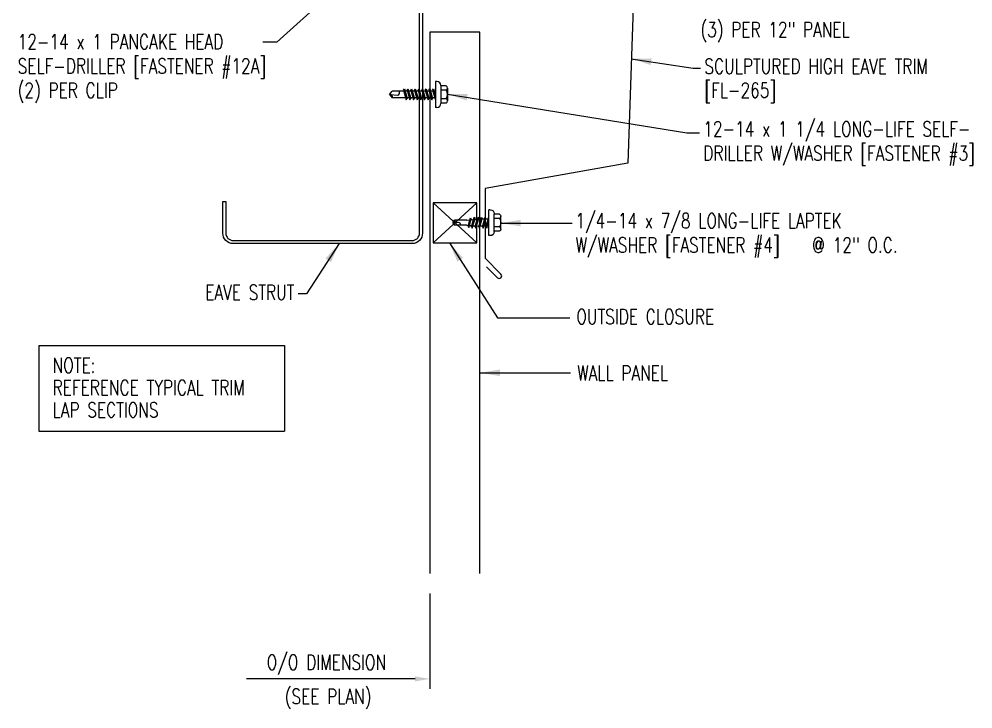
# Model space of a CAD drawing. Header units: inches. Extents: x 8.7 to 41.2, y 5.8 to 44.8.
# Drawn here: x 13.78 to 37.65, y 5.79 to 23.07 of the extents above; entities that cross this region are included whole.
import ezdxf
from ezdxf.enums import TextEntityAlignment as Align

# ---------------------------------------------------------------- set-up
doc = ezdxf.new("R2010")
doc.units = ezdxf.units.IN
doc.header["$MEASUREMENT"] = 0
for name, color, linetype in [('CLO', 3, 'Continuous'), ('DIM', 2, 'Continuous'), ('FASTENER', 9, 'Continuous'), ('PANEL', 11, 'Continuous'), ('STLA', 10, 'Continuous'), ('TEXT', 2, 'Continuous'), ('TRIM', 6, 'Continuous')]:
    doc.layers.add(name, color=color, linetype=linetype)
doc.styles.add('TEXT', font='SIMPLEX', dxfattribs={"width": 0.75, "height": 6})
doc.styles.add('TEXT1', font='ROMANS.shx', dxfattribs={"width": 0.75, "height": 0.375})
doc.dimstyles.new('DETAIL$7', dxfattribs={"dimscale": 4, "dimtxt": 6, "dimasz": 0.125, "dimexe": 0.0625, "dimexo": 0.125, "dimgap": 0.0625, "dimtad": 1, "dimdec": 5, "dimzin": 3, "dimdsep": 46, "dimlunit": 4, "dimtxsty": 'TEXT', "dimblk": 'ARCHTICK', "dimcen": 0.0625, "dimclrd": 7, "dimclre": 7, "dimclrt": 2, "dimadec": 0, "dimazin": 0, "dimtfac": 0.666667, "dimtdec": 5, "dimtmove": 0, "dimatfit": 3, "dimfxl": 0, "dimfrac": 2, "dimtolj": 1, "dimtzin": 3, "dimarcsym": 0})

# ---------------------------------------------------------------- blocks, each defined once
blk = doc.blocks.new('MB_DW4')
at = {"layer": 'FASTENER'}
for p, q in [((-0.217, 0.305), (-0.217, 0.171)), ((-0.163, 0.337), (0.159, 0.337)), ((-0.108, 0.305), (-0.108, 0.171)), ((0.105, 0.305), (0.105, 0.171)), ((0.214, 0.305), (0.214, 0.171)), ((-0.326, 0.071), (-0.326, 0.037)), ((-0.326, 0.037), (0.322, 0.037)), ((-0.226, 0.171), (0.214, 0.171)), ((-0.141, -0.014), (0.037, 0.037)), ((-0.105, -0.034), (0.137, 0.035)), ((-0.088, 0.037), (-0.088, 0.001)), ((-0.088, 0.037), (0.085, 0.037)), ((0.085, 0.037), (0.134, 0.037)), ((0.085, 0.02), (0.085, -0.041)), ((0.137, 0.035), (0.134, 0.037)), ((0.322, 0.071), (0.322, 0.037)), ((-0.105, -0.034), (-0.141, -0.014)), ((-0.141, -0.105), (0.102, -0.036)), ((-0.105, -0.125), (-0.141, -0.105)), ((-0.141, -0.196), (0.102, -0.127)), ((-0.105, -0.216), (-0.141, -0.196)), ((-0.141, -0.287), (0.102, -0.217)), ((-0.105, -0.125), (0.137, -0.056)), ((-0.105, -0.216), (0.137, -0.147)), ((-0.105, -0.307), (0.137, -0.238)), ((-0.088, -0.029), (-0.088, -0.09)), ((-0.088, -0.12), (-0.088, -0.181)), ((-0.084, -0.27), (-0.088, -0.211)), ((0.084, -0.223), (0.085, -0.211)), ((0.085, -0.071), (0.085, -0.131)), ((0.085, -0.162), (0.085, -0.211)), ((0.137, -0.056), (0.102, -0.036)), ((0.137, -0.147), (0.102, -0.127)), ((0.137, -0.238), (0.102, -0.217)), ((-0.105, -0.307), (-0.141, -0.287)), ((-0.141, -0.378), (0.102, -0.308)), ((-0.105, -0.398), (-0.141, -0.378)), ((-0.122, -0.463), (0.089, -0.403)), ((-0.086, -0.483), (-0.122, -0.463)), ((-0.105, -0.398), (0.137, -0.328)), ((-0.086, -0.483), (0.124, -0.423)), ((-0.078, -0.36), (-0.082, -0.3)), ((-0.071, -0.449), (-0.075, -0.389)), ((0.063, -0.515), (0.068, -0.439)), ((0.071, -0.408), (0.075, -0.346)), ((0.077, -0.315), (0.082, -0.253)), ((0.124, -0.423), (0.089, -0.403)), ((0.137, -0.328), (0.102, -0.308)), ((-0.066, -0.516), (-0.069, -0.478)), ((-0.066, -0.516), (-0.066, -0.82)), ((-0.003, -0.854), (0.009, -0.714)), ((0.063, -0.516), (0.063, -0.82)), ((-0.002, -0.866), (-0.066, -0.82)), ((-0.002, -0.866), (0.063, -0.82))]:
    blk.add_line(p, q, dxfattribs=at)
for centre, radius, start, end in [((-0.163, 0.274), 0.0628, 29.8754, 150.1246), ((-0.002, 0.141), 0.196, 56.9974, 123.0026), ((0.159, 0.274), 0.0628, 29.8754, 150.1246), ((-0.226, 0.071), 0.1, 90, 180), ((0.222, 0.071), 0.1, 0, 90), ((-0.036, -0.723), 0.0461, 11.1445, 130.906), ((0.073, -0.516), 0.01, 175.9484, 180), ((0.039, -0.855), 0.0422, 55.4585, 194.8454)]:
    blk.add_arc(centre, radius, start, end, dxfattribs=at)
blk = doc.blocks.new('FD-F4')
at = {"layer": 'TEXT', "style": 'TEXT1', "width": 0.75}
for s, p in [('1/4-14 x 7/8 LONG-LIFE LAPTEK', (0.0047, -0.0408)), ('W/WASHER [FASTENER #4]', (0.0047, -0.1926))]:
    blk.add_text(s, height=0.09375, dxfattribs=at).set_placement(p)
blk.add_attdef('(QUANTITY)', (1.4847, -0.1926), '', height=0.0938, dxfattribs=at)
at = {"layer": 'TEXT', "style": 'TEXT1', "flags": 1}
for tag, p in [('Color', (0.0624, -0.4349)), ('Calc', (0.0624, -0.4349)), ('Opt1', (0.0624, -0.4349)), ('Opt2', (0.0624, -0.4349)), ('Opt3', (0.0624, -0.4349)), ('Description', (0.0624, -0.4349)), ('Multiple', (0.0624, -0.4349)), ('Part', (0.0624, -0.4349)), ('Spare1', (0.0624, -0.6224)), ('Spare2', (0.0624, -0.6224)), ('Spare3', (0.0624, -0.6224)), ('Spare4', (0.0624, -0.6224)), ('Spare5', (0.0624, -0.6224)), ('Spare6', (0.0624, -0.6224)), ('Spare7', (0.0624, -0.6224)), ('Spare8', (0.0624, -0.6224)), ('Spare9', (0.0624, -0.6224)), ('Spare10', (0.0624, -0.6224))]:
    blk.add_attdef(tag, p, '', height=0.0938, dxfattribs=at)
blk = doc.blocks.new('A$C30686E82')
for p, q in [((-2.715, 0.761), (3.437, 0.761)), ((-2.715, 0.761), (-2.715, -1.379)), ((3.437, 0.761), (3.437, -1.379)), ((-2.715, -1.379), (3.437, -1.379))]:
    blk.add_line(p, q)
at = {"layer": 'TEXT', "style": 'TEXT1', "width": 0.75}
for s, p in [('NOTE:', (-2.368, 0.081)), ('REFERENCE TYPICAL TRIM', (-2.368, -0.477)), ('LAP SECTIONS', (-2.368, -1.035))]:
    blk.add_text(s, height=0.375, dxfattribs=at).set_placement(p)
blk = doc.blocks.new('fz2')
at = {"layer": 'FASTENER'}
for p, q in [((-0.215, 0.305), (-0.215, 0.171)), ((-0.161, 0.337), (0.161, 0.337)), ((-0.107, 0.305), (-0.107, 0.171)), ((0.107, 0.305), (0.107, 0.171)), ((0.215, 0.305), (0.215, 0.171)), ((-0.324, 0.071), (-0.324, 0.037)), ((-0.324, 0.037), (0.324, 0.037)), ((-0.224, 0.171), (0.215, 0.171)), ((-0.139, -0.016), (0.046, 0.037)), ((-0.104, -0.036), (0.139, 0.033)), ((-0.086, 0.037), (0.086, 0.037)), ((-0.086, 0.037), (-0.086, -0.001)), ((0.086, 0.037), (0.133, 0.037)), ((0.086, 0.018), (0.086, -0.042)), ((0.139, 0.033), (0.133, 0.037)), ((0.324, 0.071), (0.324, 0.037)), ((-0.104, -0.036), (-0.139, -0.016)), ((-0.139, -0.107), (0.104, -0.038)), ((-0.104, -0.127), (-0.139, -0.107)), ((-0.139, -0.198), (0.104, -0.128)), ((-0.104, -0.218), (-0.139, -0.198)), ((-0.139, -0.289), (0.104, -0.219)), ((-0.104, -0.127), (0.139, -0.058)), ((-0.104, -0.218), (0.139, -0.149)), ((-0.086, -0.031), (-0.086, -0.092)), ((-0.086, -0.122), (-0.086, -0.183)), ((-0.086, -0.213), (-0.086, -0.274)), ((0.086, -0.073), (0.086, -0.133)), ((0.086, -0.164), (0.086, -0.224)), ((0.139, -0.058), (0.104, -0.038)), ((0.139, -0.149), (0.104, -0.128)), ((0.139, -0.239), (0.104, -0.219)), ((-0.104, -0.309), (-0.139, -0.289)), ((-0.139, -0.38), (0.104, -0.31)), ((-0.104, -0.4), (-0.139, -0.38)), ((-0.139, -0.47), (0.104, -0.401)), ((-0.104, -0.491), (-0.139, -0.47)), ((-0.104, -0.309), (0.139, -0.239)), ((-0.104, -0.4), (0.139, -0.33)), ((-0.104, -0.491), (0.139, -0.421)), ((-0.086, -0.304), (-0.086, -0.364)), ((-0.086, -0.395), (-0.086, -0.455)), ((0.086, -0.255), (0.086, -0.315)), ((0.086, -0.345), (0.086, -0.406)), ((0.086, -0.436), (0.086, -0.497)), ((0.139, -0.33), (0.104, -0.31)), ((0.139, -0.421), (0.104, -0.401)), ((-0.139, -0.561), (0.104, -0.492)), ((-0.104, -0.581), (-0.139, -0.561)), ((-0.139, -0.652), (0.104, -0.583)), ((-0.104, -0.672), (-0.139, -0.652)), ((-0.139, -0.743), (0.104, -0.674)), ((-0.104, -0.581), (0.139, -0.512)), ((-0.104, -0.672), (0.139, -0.603)), ((-0.104, -0.763), (0.139, -0.694)), ((-0.086, -0.486), (-0.086, -0.546)), ((-0.086, -0.577), (-0.086, -0.637)), ((-0.086, -0.667), (-0.086, -0.728)), ((0.086, -0.527), (0.086, -0.588)), ((0.086, -0.618), (0.086, -0.679)), ((0.086, -0.709), (0.086, -1.05)), ((0.139, -0.512), (0.104, -0.492)), ((0.139, -0.603), (0.104, -0.583)), ((0.139, -0.694), (0.104, -0.674)), ((-0.104, -0.763), (-0.139, -0.743)), ((-0.086, -0.758), (-0.086, -1.05)), ((-0.002, -1.095), (0.014, -0.909)), ((0, -1.111), (-0.086, -1.05)), ((0, -1.111), (0.086, -1.05))]:
    blk.add_line(p, q, dxfattribs=at)
for centre, radius, start, end in [((-0.161, 0.274), 0.0628, 29.8754, 150.1246), ((0, 0.141), 0.196, 56.9974, 123.0026), ((0.161, 0.274), 0.0628, 29.8754, 150.1246), ((-0.224, 0.071), 0.1, 90, 180), ((0.224, 0.071), 0.1, 0, 90), ((-0.046, -0.921), 0.0615, 11.1445, 130.906), ((0.054, -1.097), 0.0563, 55.4585, 194.8454)]:
    blk.add_arc(centre, radius, start, end, dxfattribs=at)
blk = doc.blocks.new('FD-F3')
at = {"layer": 'TEXT', "style": 'TEXT1', "width": 0.75}
for s, p in [('12-14 x 1 1/4 LONG-LIFE SELF-', (0.0047, -0.0408)), ('DRILLER W/WASHER [FASTENER #3]', (0.0047, -0.1926))]:
    blk.add_text(s, height=0.09375, dxfattribs=at).set_placement(p)
blk.add_attdef('(QUANTITY)', (0.0047, -0.3444), '', height=0.0938, dxfattribs=at)
blk = doc.blocks.new('_ArchTick')
at = {"color": 0, "linetype": 'ByBlock', "const_width": 0.15}
blk.add_lwpolyline([(-0.5, -0.5), (0.5, 0.5)], dxfattribs=at)

msp = doc.modelspace()

# ---------------------------------------------------------------- linework, layer by layer
at = {"layer": 'CLO'}
for p, q in [((24.14649, 18.45996), (25.23254, 17.45996)), ((24.14649, 17.45996), (25.23254, 18.45996))]:
    msp.add_line(p, q, dxfattribs=at)
msp.add_lwpolyline([(25.23254, 18.45996), (24.14649, 18.45996), (24.14649, 17.45996), (25.23254, 17.45996)], close=True, dxfattribs=at)
at = {"layer": 'DIM', "color": 7}
for p, q in [((24.06383, 8.68189), (24.06383, 6.2932)), ((23.68883, 6.5432), (19.46733, 6.5432))]:
    msp.add_line(p, q, dxfattribs=at)
msp.add_solid([(23.68883, 6.6057), (23.68883, 6.4807), (24.06383, 6.5432)], dxfattribs=at)
at = {"layer": 'PANEL'}
for p, q in [((25.31383, 22.73385), (24.06383, 22.73385)), ((25.31383, 9.18189), (25.31383, 22.73385))]:
    msp.add_line(p, q, dxfattribs=at)
msp.add_lwpolyline([(24.06383, 22.73385), (24.06383, 9.18189)], dxfattribs=at)
at = {"layer": 'STLA'}
msp.add_lwpolyline([(19.13685, 23.5378), (18.99948, 24.31354, -0.41421356), (19.21194, 24.61744), (23.56924, 25.38904, -0.46653091), (23.87716, 25.13086), (23.87716, 17.70577, -0.41421356), (23.61496, 17.44357), (19.13936, 17.44357, -0.41421356), (18.87716, 17.70577), (18.87716, 18.49357), (18.95186, 18.49357), (18.95186, 17.70577, 0.41421356), (19.13936, 17.51827), (23.61496, 17.51827, 0.41421356), (23.80246, 17.70577), (23.80246, 25.13086, 0.46653091), (23.58226, 25.31549), (19.22497, 24.54388, 0.41421356), (19.07303, 24.32656), (19.2104, 23.55083)], format="xyb", close=True, dxfattribs=at)
at = {"layer": 'TRIM'}
for p, q in [((29.1779, 24.20083), (29.01213, 19.45373)), ((29.01213, 19.45373), (25.4422, 18.82425)), ((25.4422, 18.82425), (25.4422, 17.07425)), ((25.4422, 17.07425), (25.83995, 16.67651)), ((25.75156, 16.58812), (25.48003, 16.85965))]:
    msp.add_line(p, q, dxfattribs=at)
msp.add_arc((25.79576, 16.63231), 0.0625, 225, 45, dxfattribs=at)

# ---------------------------------------------------------------- block references
msp.add_blockref('A$C30686E82', (16.98523, 14.127))
at = {"layer": 'FASTENER', "rotation": 270}
msp.add_blockref('fz2', (24.16482, 21.17771), dxfattribs=at)
at = {"layer": 'FASTENER', "xscale": -1, "rotation": 270}
msp.add_blockref('MB_DW4', (25.49978, 17.96765), dxfattribs=at)
at = {"layer": 'TEXT', "xscale": 4, "yscale": 4, "zscale": 4}
msp.add_blockref('FD-F3', (30.88581, 20.28987), dxfattribs=at)
msp.add_blockref('FD-F4', (27.68583, 17.98942), dxfattribs=at).add_auto_attribs({'(QUANTITY)': '@ 12" O.C.'})

# ---------------------------------------------------------------- texts
at = {"layer": 'TEXT', "style": 'TEXT1', "width": 0.75}
for s, p in [('(3) PER 12" PANEL', (30.83335, 22.61449)), ('12-14 x 1 PANCAKE HEAD', (13.74159, 22.30994)), ('SELF-DRILLER [FASTENER #12A]', (13.74159, 21.7028)), ('SCULPTURED HIGH EAVE TRIM', (30.93258, 21.69615)), ('(2) PER CLIP', (13.74159, 21.09566)), ('[FL-265]', (30.93258, 21.09615)), ('OUTSIDE CLOSURE', (27.72673, 15.42626)), ('WALL PANEL', (27.74513, 14.01209)), ('O/O DIMENSION', (19.9747, 6.77165)), ('(SEE PLAN)', (20.42709, 5.91561))]:
    msp.add_text(s, height=0.375, dxfattribs=at).set_placement(p)
msp.add_text('EAVE STRUT', height=0.375, dxfattribs=at).set_placement((20.66917, 16.03452), align=Align.RIGHT)

# ---------------------------------------------------------------- leaders
for points in [[(22.41675, 24.46392), (20.23265, 22.48309), (19.87935, 22.48309)], [(29.10355, 22.07151), (30.65546, 21.83724), (30.83112, 21.83724)], [(24.50139, 21.18638), (30.49711, 20.21232), (30.80614, 20.21232)], [(25.83635, 17.95519), (26.97808, 17.95519), (27.62361, 17.95519)], [(21.78813, 17.44357), (20.97068, 16.18154), (20.76632, 16.18154)], [(24.54852, 17.45996), (25.75743, 15.58573), (27.56493, 15.58573)], [(25.31383, 14.20691), (27.22501, 14.20691), (27.57712, 14.20691)]]:
    msp.add_leader(points, dimstyle='DETAIL$7')

doc.saveas('drawing.dxf')
